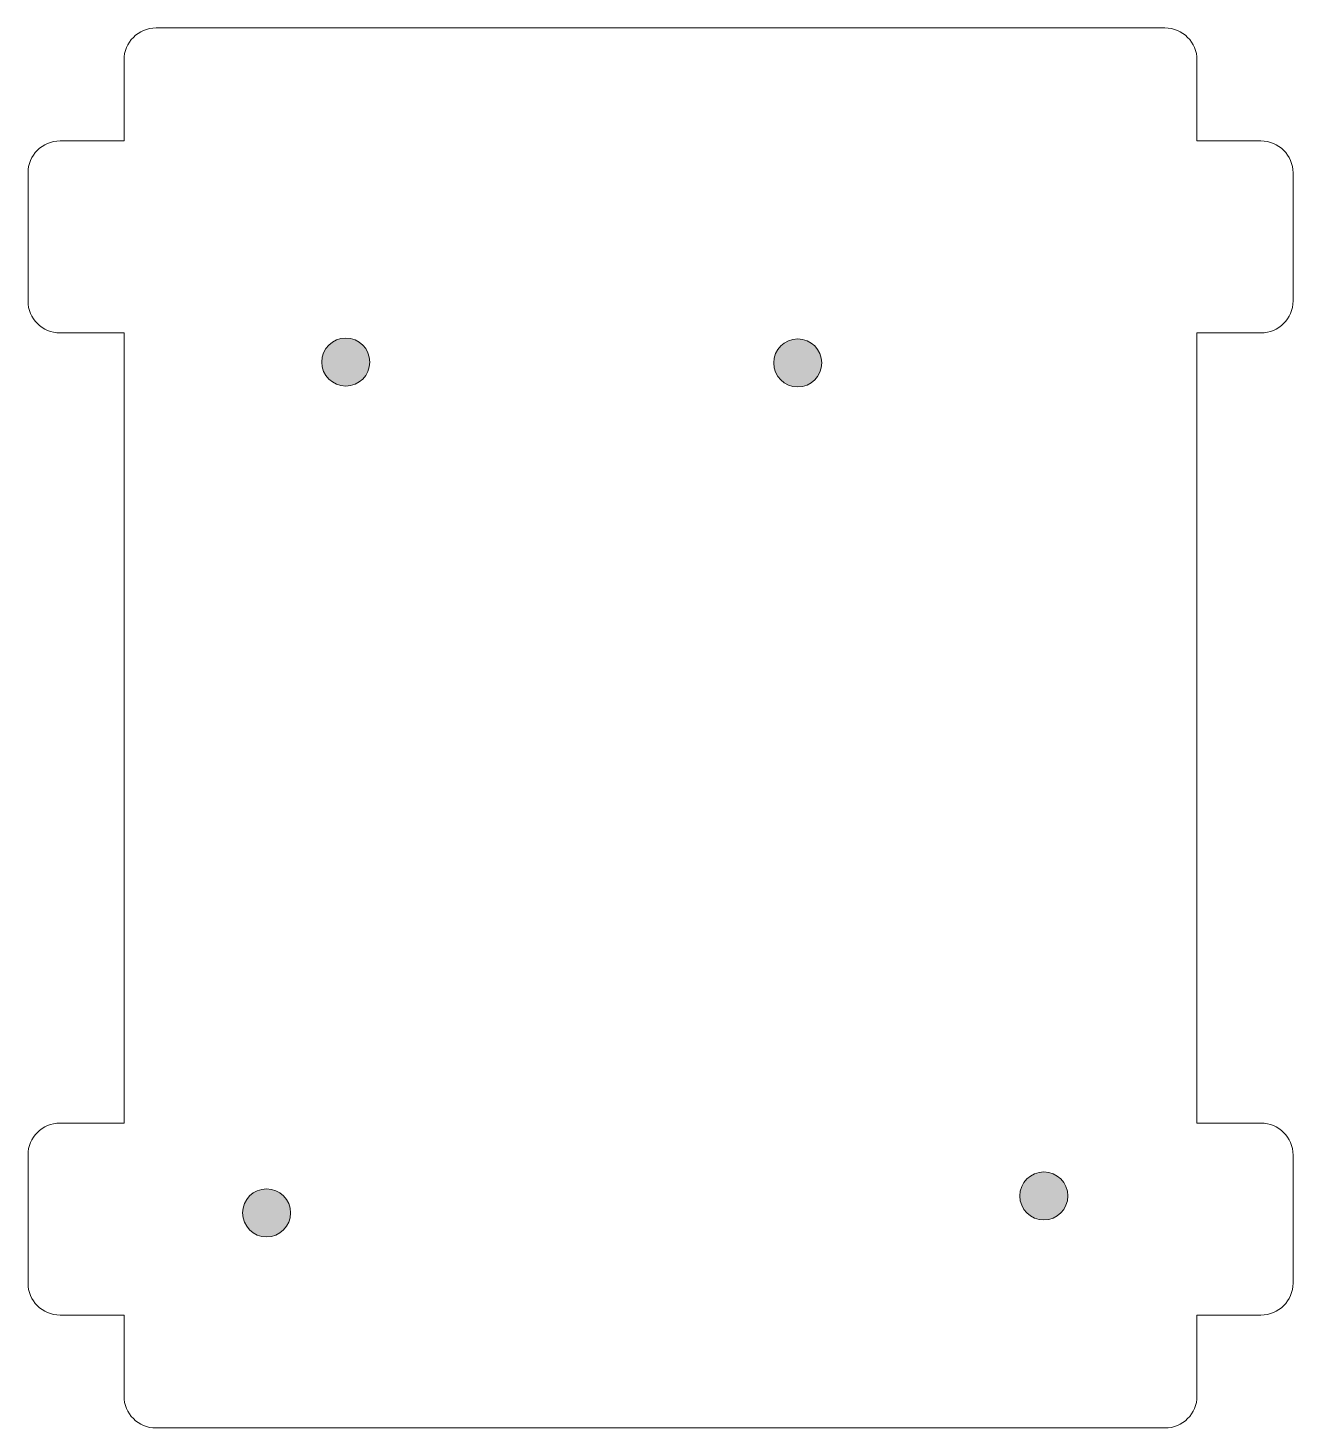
# Model space of a CAD drawing. Header units: inches. Extents: x 68.2 to 147.3, y -183.4 to -96.
import ezdxf

# ---------------------------------------------------------------- set-up
doc = ezdxf.new("R2010")
doc.units = ezdxf.units.IN
doc.header["$MEASUREMENT"] = 0
doc.layers.add('Layer 1', color=7, linetype='Continuous')

msp = doc.modelspace()

# ---------------------------------------------------------------- hatches: boundary and pattern name
at = {"layer": 'Layer 1', "true_color": 0x000000}
h = msp.add_hatch(color=178, dxfattribs=at)
h.dxf.hatch_style = 2
edge = h.paths.add_edge_path()
edge.add_spline(control_points=[(89.604, -116.828), (89.604, -115.999), (88.933, -115.328), (88.104, -115.328), (87.276, -115.328), (86.604, -115.999), (86.604, -116.828), (86.604, -117.656), (87.276, -118.328), (88.104, -118.328), (88.933, -118.328), (89.604, -117.656), (89.604, -116.828)], knot_values=[0, 0, 0, 0, 1, 1, 1, 2, 2, 2, 3, 3, 3, 4, 4, 4, 4], degree=3, periodic=1)
h = msp.add_hatch(color=178, dxfattribs=at)
h.dxf.hatch_style = 2
edge = h.paths.add_edge_path()
edge.add_spline(control_points=[(117.848, -116.886), (117.848, -117.714), (117.177, -118.386), (116.348, -118.386), (115.52, -118.386), (114.848, -117.714), (114.848, -116.886), (114.848, -116.057), (115.52, -115.386), (116.348, -115.386), (117.177, -115.386), (117.848, -116.057), (117.848, -116.886)], knot_values=[0, 0, 0, 0, 1, 1, 1, 2, 2, 2, 3, 3, 3, 4, 4, 4, 4], degree=3, periodic=1)
h = msp.add_hatch(color=178, dxfattribs=at)
h.dxf.hatch_style = 2
edge = h.paths.add_edge_path()
edge.add_spline(control_points=[(133.229, -168.941), (133.229, -168.113), (132.558, -167.441), (131.729, -167.441), (130.901, -167.441), (130.229, -168.113), (130.229, -168.941), (130.229, -169.77), (130.901, -170.441), (131.729, -170.441), (132.558, -170.441), (133.229, -169.77), (133.229, -168.941)], knot_values=[0, 0, 0, 0, 1, 1, 1, 2, 2, 2, 3, 3, 3, 4, 4, 4, 4], degree=3, periodic=1)
h = msp.add_hatch(color=178, dxfattribs=at)
h.dxf.hatch_style = 2
edge = h.paths.add_edge_path()
edge.add_spline(control_points=[(84.654, -170), (84.654, -169.171), (83.983, -168.5), (83.154, -168.5), (82.326, -168.5), (81.654, -169.171), (81.654, -170), (81.654, -170.828), (82.326, -171.5), (83.154, -171.5), (83.983, -171.5), (84.654, -170.828), (84.654, -170)], knot_values=[0, 0, 0, 0, 1, 1, 1, 2, 2, 2, 3, 3, 3, 4, 4, 4, 4], degree=3, periodic=1)

# ---------------------------------------------------------------- linework, layer by layer
at = {"layer": 'Layer 1', "color": 175, "lineweight": 5, "true_color": 0x3953a4}
for points, knots in [([(68.245, -113.009), (68.245, -113.009), (68.245, -109.009), (68.245, -109.009), (68.245, -109.009), (68.245, -105.009), (68.245, -105.009), (68.245, -104.456), (68.468, -103.956), (68.83, -103.594), (69.192, -103.233), (69.692, -103.009), (70.245, -103.009), (70.245, -103.009), (72.245, -103.009), (72.245, -103.009), (72.245, -103.009), (74.245, -103.009), (74.245, -103.009), (74.245, -103.009), (74.245, -100.481), (74.245, -100.481), (74.245, -100.481), (74.245, -97.953), (74.245, -97.953), (74.245, -97.401), (74.468, -96.901), (74.83, -96.539), (75.192, -96.177), (75.692, -95.953), (76.245, -95.953), (76.245, -95.953), (107.772, -95.953), (107.772, -95.953), (107.772, -95.953), (139.3, -95.953), (139.3, -95.953), (139.852, -95.953), (140.352, -96.177), (140.714, -96.539), (141.076, -96.901), (141.3, -97.401), (141.3, -97.953), (141.3, -97.953), (141.3, -100.481), (141.3, -100.481), (141.3, -100.481), (141.3, -103.009), (141.3, -103.009), (141.3, -103.009), (143.3, -103.009), (143.3, -103.009), (143.3, -103.009), (145.3, -103.009), (145.3, -103.009), (145.852, -103.009), (146.352, -103.233), (146.714, -103.594), (147.076, -103.956), (147.3, -104.456), (147.3, -105.009), (147.3, -105.009), (147.3, -109.009), (147.3, -109.009), (147.3, -109.009), (147.3, -113.009), (147.3, -113.009), (147.3, -113.561), (147.076, -114.061), (146.714, -114.423), (146.352, -114.785), (145.852, -115.009), (145.3, -115.009), (145.3, -115.009), (143.3, -115.009), (143.3, -115.009), (143.3, -115.009), (141.3, -115.009), (141.3, -115.009), (141.3, -115.009), (141.3, -139.698), (141.3, -139.698), (141.3, -139.698), (141.3, -164.387), (141.3, -164.387), (141.3, -164.387), (143.3, -164.387), (143.3, -164.387), (143.3, -164.387), (145.3, -164.387), (145.3, -164.387), (145.852, -164.387), (146.352, -164.61), (146.714, -164.972), (147.076, -165.334), (147.3, -165.834), (147.3, -166.387), (147.3, -166.387), (147.3, -170.386), (147.3, -170.386), (147.3, -170.386), (147.3, -174.386), (147.3, -174.386), (147.3, -174.939), (147.076, -175.439), (146.714, -175.801), (146.352, -176.163), (145.852, -176.386), (145.3, -176.386), (145.3, -176.386), (143.3, -176.386), (143.3, -176.386), (143.3, -176.386), (141.3, -176.386), (141.3, -176.386), (141.3, -176.386), (141.3, -178.914), (141.3, -178.914), (141.3, -178.914), (141.3, -181.442), (141.3, -181.442), (141.3, -181.994), (141.076, -182.494), (140.714, -182.856), (140.352, -183.218), (139.852, -183.442), (139.3, -183.442), (139.3, -183.442), (107.772, -183.442), (107.772, -183.442), (107.772, -183.442), (76.245, -183.442), (76.245, -183.442), (75.692, -183.442), (75.192, -183.218), (74.83, -182.856), (74.468, -182.494), (74.245, -181.994), (74.245, -181.442), (74.245, -181.442), (74.245, -178.914), (74.245, -178.914), (74.245, -178.914), (74.245, -176.386), (74.245, -176.386), (74.245, -176.386), (72.245, -176.386), (72.245, -176.386), (72.245, -176.386), (70.245, -176.386), (70.245, -176.386), (69.692, -176.386), (69.192, -176.163), (68.83, -175.801), (68.468, -175.439), (68.245, -174.939), (68.245, -174.386), (68.245, -174.386), (68.245, -170.386), (68.245, -170.386), (68.245, -170.386), (68.245, -166.387), (68.245, -166.387), (68.245, -165.834), (68.468, -165.334), (68.83, -164.972), (69.192, -164.61), (69.692, -164.387), (70.245, -164.387), (70.245, -164.387), (72.245, -164.387), (72.245, -164.387), (72.245, -164.387), (74.245, -164.387), (74.245, -164.387), (74.245, -164.387), (74.245, -139.698), (74.245, -139.698), (74.245, -139.698), (74.245, -115.009), (74.245, -115.009), (74.245, -115.009), (72.245, -115.009), (72.245, -115.009), (72.245, -115.009), (70.245, -115.009), (70.245, -115.009), (69.692, -115.009), (69.192, -114.785), (68.83, -114.423), (68.468, -114.061), (68.245, -113.561), (68.245, -113.009)], [0, 0, 0, 0, 1, 1, 1, 2, 2, 2, 3, 3, 3, 4, 4, 4, 5, 5, 5, 6, 6, 6, 7, 7, 7, 8, 8, 8, 9, 9, 9, 10, 10, 10, 11, 11, 11, 12, 12, 12, 13, 13, 13, 14, 14, 14, 15, 15, 15, 16, 16, 16, 17, 17, 17, 18, 18, 18, 19, 19, 19, 20, 20, 20, 21, 21, 21, 22, 22, 22, 23, 23, 23, 24, 24, 24, 25, 25, 25, 26, 26, 26, 27, 27, 27, 28, 28, 28, 29, 29, 29, 30, 30, 30, 31, 31, 31, 32, 32, 32, 33, 33, 33, 34, 34, 34, 35, 35, 35, 36, 36, 36, 37, 37, 37, 38, 38, 38, 39, 39, 39, 40, 40, 40, 41, 41, 41, 42, 42, 42, 43, 43, 43, 44, 44, 44, 45, 45, 45, 46, 46, 46, 47, 47, 47, 48, 48, 48, 49, 49, 49, 50, 50, 50, 51, 51, 51, 52, 52, 52, 53, 53, 53, 54, 54, 54, 55, 55, 55, 56, 56, 56, 57, 57, 57, 58, 58, 58, 59, 59, 59, 60, 60, 60, 61, 61, 61, 62, 62, 62, 63, 63, 63, 64, 64, 64, 64]), ([(89.604, -116.828), (89.604, -115.999), (88.933, -115.328), (88.104, -115.328), (87.276, -115.328), (86.604, -115.999), (86.604, -116.828), (86.604, -117.656), (87.276, -118.328), (88.104, -118.328), (88.933, -118.328), (89.604, -117.656), (89.604, -116.828)], [0, 0, 0, 0, 1, 1, 1, 2, 2, 2, 3, 3, 3, 4, 4, 4, 4]), ([(117.848, -116.886), (117.848, -117.714), (117.177, -118.386), (116.348, -118.386), (115.52, -118.386), (114.848, -117.714), (114.848, -116.886), (114.848, -116.057), (115.52, -115.386), (116.348, -115.386), (117.177, -115.386), (117.848, -116.057), (117.848, -116.886)], [0, 0, 0, 0, 1, 1, 1, 2, 2, 2, 3, 3, 3, 4, 4, 4, 4]), ([(133.229, -168.941), (133.229, -168.113), (132.558, -167.441), (131.729, -167.441), (130.901, -167.441), (130.229, -168.113), (130.229, -168.941), (130.229, -169.77), (130.901, -170.441), (131.729, -170.441), (132.558, -170.441), (133.229, -169.77), (133.229, -168.941)], [0, 0, 0, 0, 1, 1, 1, 2, 2, 2, 3, 3, 3, 4, 4, 4, 4]), ([(84.654, -170), (84.654, -169.171), (83.983, -168.5), (83.154, -168.5), (82.326, -168.5), (81.654, -169.171), (81.654, -170), (81.654, -170.828), (82.326, -171.5), (83.154, -171.5), (83.983, -171.5), (84.654, -170.828), (84.654, -170)], [0, 0, 0, 0, 1, 1, 1, 2, 2, 2, 3, 3, 3, 4, 4, 4, 4])]:
    msp.add_open_spline(points, degree=3, knots=knots, dxfattribs=at)

doc.saveas('drawing.dxf')
